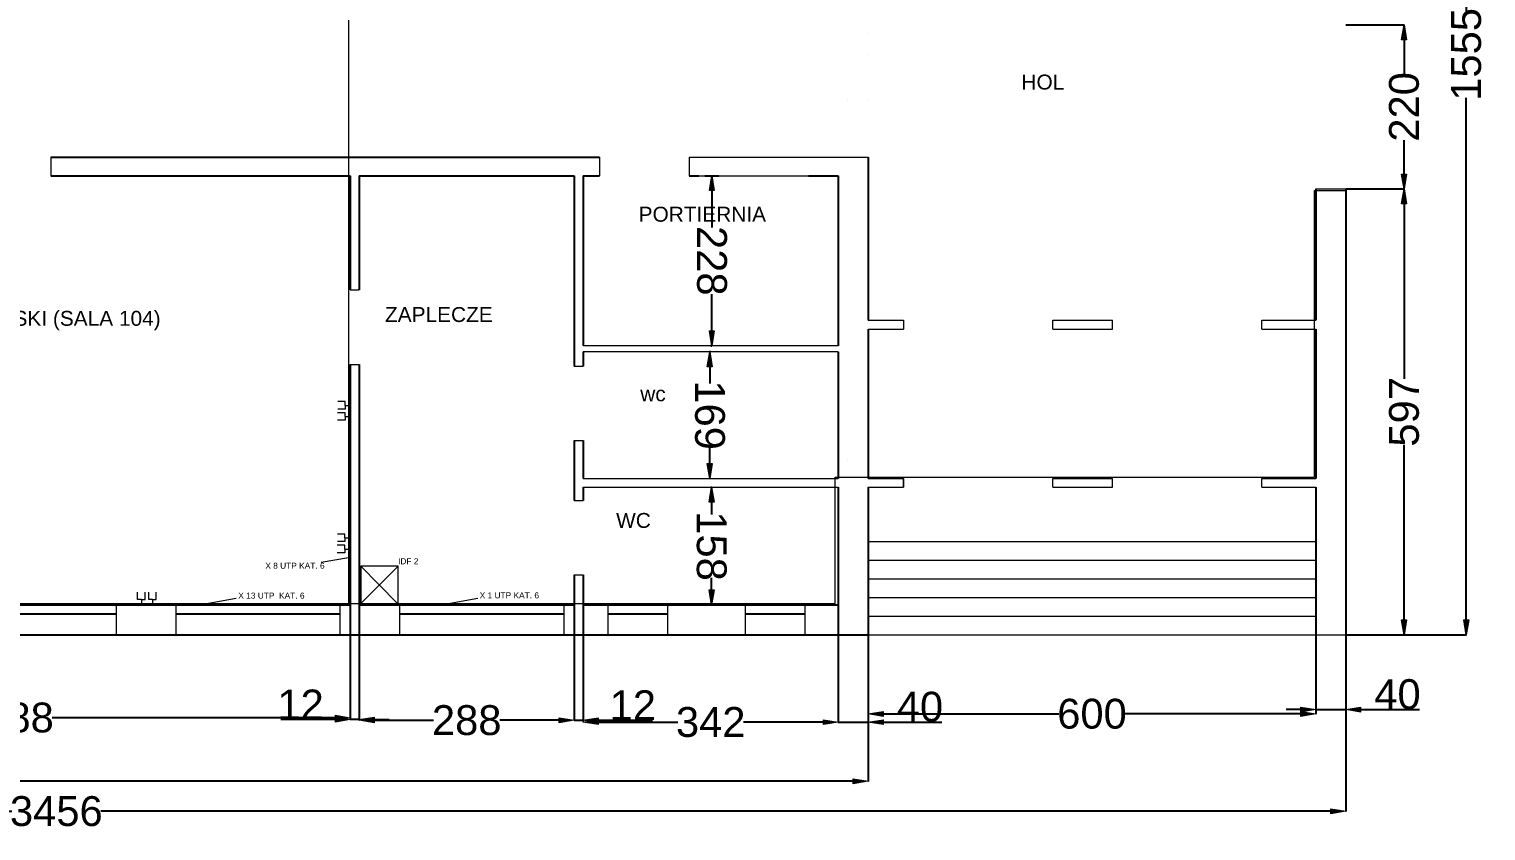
# Model space of a CAD drawing. Header units: inches. Extents: x -201 to 3621, y -2401 to 238.
# Drawn here: x 1669 to 3621, y -2401 to -1327 of the extents above; entities that cross this region are included whole.
import ezdxf
from ezdxf.enums import TextEntityAlignment as Align

# ---------------------------------------------------------------- set-up
doc = ezdxf.new("R2010")
doc.units = ezdxf.units.IN
doc.header["$MEASUREMENT"] = 0
doc.layers.get('0').update_dxf_attribs({"lineweight": 0})
doc.layers.get('Defpoints').update_dxf_attribs({"lineweight": 0})
for name, color, linetype, lineweight in [('Gniazda', 6, 'Continuous', 0), ('Gniazda ucz.', 3, 'Continuous', 0), ('Kabel', 2, 'Continuous', 0), ('nazwy', 5, 'Continuous', 30), ('Opisy', 254, 'Continuous', 0), ('Przewiercenia', 42, 'Continuous', 0), ('Szafy', 4, 'Continuous', 0), ('wymiarowanie', 252, 'Continuous', 15), ('ściany', 7, 'Continuous', 35)]:
    doc.layers.add(name, color=color, linetype=linetype, lineweight=lineweight)
doc.styles.get("Standard").update_dxf_attribs({"font": 'arial.ttf', "height": 8})
doc.dimstyles.get("Standard").update_dxf_attribs({"dimtxt": 40, "dimasz": 20, "dimexe": 0.2, "dimexo": 0.05, "dimgap": 0.09, "dimtad": 0, "dimdec": 0, "dimzin": 0, "dimdsep": 46, "dimtxsty": 'Standard', "dimblk": 'VDDIM_DEFAULT', "dimcen": 0.09, "dimclre": 256, "dimclrt": 256, "dimadec": 0, "dimazin": 0, "dimtfac": 1, "dimtdec": 4, "dimtix": 1, "dimtmove": 0, "dimatfit": 3, "dimfxl": 0, "dimtolj": 1, "dimtzin": 0, "dimarcsym": 0})

# ---------------------------------------------------------------- blocks, each defined once
blk = doc.blocks.new('VDDIM_DEFAULT')
at = {"linetype": 'Continuous'}
blk.add_hatch(color=0, dxfattribs=at).paths.add_polyline_path([(0, 0), (-1, -0.1665), (-1, 0.1665)], flags=0)
at = {"color": 0, "linetype": 'Continuous'}
blk.add_lwpolyline([(0, 0), (-1, -0.1665), (-1, 0.1665), (0, 0)], dxfattribs=at)
blk = doc.blocks.new('*D69')
at = {"layer": 'Defpoints', "color": 0}
for p in [(1211, -2098.1), (2099, -2098), (1211, -2249.2)]:
    blk.add_point(p, dxfattribs=at)
at = {"layer": 'wymiarowanie', "lineweight": -2}
for p, q in [((1211, -2098.1), (1211, -2249.4)), ((2099, -2098.1), (2099, -2249.4))]:
    blk.add_line(p, q, dxfattribs=at)
at = {"layer": 'wymiarowanie', "color": 0, "lineweight": -2}
for p, q in [((1231, -2249.2), (1610.7, -2249.2)), ((2079, -2249.2), (1699.3, -2249.2))]:
    blk.add_line(p, q, dxfattribs=at)
at = {"layer": 'wymiarowanie', "color": 0, "lineweight": -2, "xscale": 20, "yscale": 20, "zscale": 20, "rotation": 180}
blk.add_blockref('VDDIM_DEFAULT', (1211, -2249.2), dxfattribs=at)
at = {"layer": 'wymiarowanie', "color": 0, "lineweight": -2, "xscale": 20, "yscale": 20, "zscale": 20}
blk.add_blockref('VDDIM_DEFAULT', (2099, -2249.2), dxfattribs=at)
at = {"layer": 'wymiarowanie', "insert": (1655, -2249.2), "char_height": 40, "attachment_point": 5}
blk.add_mtext('\\A1;888', dxfattribs=at)
blk = doc.blocks.new('*D70')
at = {"layer": 'Defpoints', "color": 0}
for p in [(2099, -2098), (2111, -2098), (2099, -2251.7)]:
    blk.add_point(p, dxfattribs=at)
at = {"layer": 'wymiarowanie', "lineweight": -2}
for p, q in [((2099, -2098.1), (2099, -2251.9)), ((2111, -2098.1), (2111, -2251.9))]:
    blk.add_line(p, q, dxfattribs=at)
at = {"layer": 'wymiarowanie', "color": 0, "lineweight": -2}
for p, q in [((2079, -2251.7), (2005.8, -2251.7)), ((2111, -2251.7), (2099, -2251.7)), ((2131, -2251.7), (2151, -2251.7))]:
    blk.add_line(p, q, dxfattribs=at)
at = {"layer": 'wymiarowanie', "color": 0, "lineweight": -2, "xscale": 20, "yscale": 20, "zscale": 20}
blk.add_blockref('VDDIM_DEFAULT', (2099, -2251.7), dxfattribs=at)
at = {"layer": 'wymiarowanie', "color": 0, "lineweight": -2, "xscale": 20, "yscale": 20, "zscale": 20, "rotation": 180}
blk.add_blockref('VDDIM_DEFAULT', (2111, -2251.7), dxfattribs=at)
at = {"layer": 'wymiarowanie', "insert": (2032.4, -2231.5), "char_height": 40, "attachment_point": 5}
blk.add_mtext('\\A1;12', dxfattribs=at)
blk = doc.blocks.new('*D71')
at = {"layer": 'Defpoints', "color": 0}
for p in [(2111, -2098.1), (2399, -2098), (2399, -2252.7)]:
    blk.add_point(p, dxfattribs=at)
at = {"layer": 'wymiarowanie', "lineweight": -2}
for p, q in [((2111, -2098.1), (2111, -2252.9)), ((2399, -2098.1), (2399, -2252.9))]:
    blk.add_line(p, q, dxfattribs=at)
at = {"layer": 'wymiarowanie', "color": 0, "lineweight": -2}
for p, q in [((2131, -2252.7), (2210.4, -2252.7)), ((2379, -2252.7), (2299.6, -2252.7))]:
    blk.add_line(p, q, dxfattribs=at)
at = {"layer": 'wymiarowanie', "color": 0, "lineweight": -2, "xscale": 20, "yscale": 20, "zscale": 20, "rotation": 180}
blk.add_blockref('VDDIM_DEFAULT', (2111, -2252.7), dxfattribs=at)
at = {"layer": 'wymiarowanie', "color": 0, "lineweight": -2, "xscale": 20, "yscale": 20, "zscale": 20}
blk.add_blockref('VDDIM_DEFAULT', (2399, -2252.7), dxfattribs=at)
at = {"layer": 'wymiarowanie', "insert": (2255, -2252.7), "char_height": 40, "attachment_point": 5}
blk.add_mtext('\\A1;288', dxfattribs=at)
blk = doc.blocks.new('*D72')
at = {"layer": 'Defpoints', "color": 0}
for p in [(2399, -2098), (2411, -2098), (2411, -2252.7)]:
    blk.add_point(p, dxfattribs=at)
at = {"layer": 'wymiarowanie', "lineweight": -2}
for p, q in [((2399, -2098.1), (2399, -2252.9)), ((2411, -2098.1), (2411, -2252.9))]:
    blk.add_line(p, q, dxfattribs=at)
at = {"layer": 'wymiarowanie', "color": 0, "lineweight": -2}
for p, q in [((2379, -2252.7), (2359, -2252.7)), ((2399, -2252.7), (2411, -2252.7)), ((2431, -2252.7), (2504.2, -2252.7))]:
    blk.add_line(p, q, dxfattribs=at)
at = {"layer": 'wymiarowanie', "color": 0, "lineweight": -2, "xscale": 20, "yscale": 20, "zscale": 20}
blk.add_blockref('VDDIM_DEFAULT', (2399, -2252.7), dxfattribs=at)
at = {"layer": 'wymiarowanie', "color": 0, "lineweight": -2, "xscale": 20, "yscale": 20, "zscale": 20, "rotation": 180}
blk.add_blockref('VDDIM_DEFAULT', (2411, -2252.7), dxfattribs=at)
at = {"layer": 'wymiarowanie', "insert": (2477.6, -2232.5), "char_height": 40, "attachment_point": 5}
blk.add_mtext('\\A1;12', dxfattribs=at)
blk = doc.blocks.new('*D73')
at = {"layer": 'Defpoints', "color": 0}
for p in [(2411, -2098.1), (2753, -2098), (2753, -2255.2)]:
    blk.add_point(p, dxfattribs=at)
at = {"layer": 'wymiarowanie', "lineweight": -2}
for p, q in [((2411, -2098.1), (2411, -2255.4)), ((2753, -2098.1), (2753, -2255.4))]:
    blk.add_line(p, q, dxfattribs=at)
at = {"layer": 'wymiarowanie', "color": 0, "lineweight": -2}
for p, q in [((2431, -2255.2), (2538, -2255.2)), ((2733, -2255.2), (2626, -2255.2))]:
    blk.add_line(p, q, dxfattribs=at)
at = {"layer": 'wymiarowanie', "color": 0, "lineweight": -2, "xscale": 20, "yscale": 20, "zscale": 20, "rotation": 180}
blk.add_blockref('VDDIM_DEFAULT', (2411, -2255.2), dxfattribs=at)
at = {"layer": 'wymiarowanie', "color": 0, "lineweight": -2, "xscale": 20, "yscale": 20, "zscale": 20}
blk.add_blockref('VDDIM_DEFAULT', (2753, -2255.2), dxfattribs=at)
at = {"layer": 'wymiarowanie', "insert": (2582, -2255.2), "char_height": 40, "attachment_point": 5}
blk.add_mtext('\\A1;342', dxfattribs=at)
blk = doc.blocks.new('*D74')
at = {"layer": 'Defpoints', "color": 0}
for p in [(2753, -2098.1), (2793, -2138), (2793, -2255.2)]:
    blk.add_point(p, dxfattribs=at)
at = {"layer": 'wymiarowanie', "lineweight": -2}
for p, q in [((2753, -2098.1), (2753, -2255.4)), ((2793, -2138.1), (2793, -2255.4))]:
    blk.add_line(p, q, dxfattribs=at)
at = {"layer": 'wymiarowanie', "color": 0, "lineweight": -2}
for p, q in [((2733, -2255.2), (2713, -2255.2)), ((2753, -2255.2), (2793, -2255.2)), ((2813, -2255.2), (2891.9, -2255.2))]:
    blk.add_line(p, q, dxfattribs=at)
at = {"layer": 'wymiarowanie', "color": 0, "lineweight": -2, "xscale": 20, "yscale": 20, "zscale": 20}
blk.add_blockref('VDDIM_DEFAULT', (2753, -2255.2), dxfattribs=at)
at = {"layer": 'wymiarowanie', "color": 0, "lineweight": -2, "xscale": 20, "yscale": 20, "zscale": 20, "rotation": 180}
blk.add_blockref('VDDIM_DEFAULT', (2793, -2255.2), dxfattribs=at)
at = {"layer": 'wymiarowanie', "insert": (2862.4, -2234.7), "char_height": 40, "attachment_point": 5}
blk.add_mtext('\\A1;40', dxfattribs=at)
blk = doc.blocks.new('*D77')
at = {"layer": 'Defpoints', "color": 0}
for p in [(-23.1, -2138), (2793, -2138), (2793, -2334.4)]:
    blk.add_point(p, dxfattribs=at)
at = {"layer": 'wymiarowanie', "lineweight": -2}
for p, q in [((-23.1, -2138.1), (-23.1, -2334.6)), ((2793, -2138), (2793, -2334.6))]:
    blk.add_line(p, q, dxfattribs=at)
at = {"layer": 'wymiarowanie', "color": 0, "lineweight": -2}
for p, q in [((-3.1, -2334.4), (1324.9, -2334.4)), ((2773, -2334.4), (1445, -2334.4))]:
    blk.add_line(p, q, dxfattribs=at)
at = {"layer": 'wymiarowanie', "color": 0, "lineweight": -2, "xscale": 20, "yscale": 20, "zscale": 20, "rotation": 180}
blk.add_blockref('VDDIM_DEFAULT', (-23.1, -2334.4), dxfattribs=at)
at = {"layer": 'wymiarowanie', "color": 0, "lineweight": -2, "xscale": 20, "yscale": 20, "zscale": 20}
blk.add_blockref('VDDIM_DEFAULT', (2793, -2334.4), dxfattribs=at)
at = {"layer": 'wymiarowanie', "insert": (1384.9, -2334.4), "char_height": 40, "attachment_point": 5}
blk.add_mtext('\\A1;2816', dxfattribs=at)
blk = doc.blocks.new('*D83')
at = {"layer": 'Defpoints', "color": 0}
for p in [(2793, -2138.1), (3393, -2138), (3393, -2244.1)]:
    blk.add_point(p, dxfattribs=at)
at = {"layer": 'wymiarowanie', "lineweight": -2}
for p, q in [((2793, -2138.1), (2793, -2244.3)), ((3393, -2138), (3393, -2244.3))]:
    blk.add_line(p, q, dxfattribs=at)
at = {"layer": 'wymiarowanie', "color": 0, "lineweight": -2}
for p, q in [((2813, -2244.1), (3048.7, -2244.1)), ((3373, -2244.1), (3137.3, -2244.1))]:
    blk.add_line(p, q, dxfattribs=at)
at = {"layer": 'wymiarowanie', "color": 0, "lineweight": -2, "xscale": 20, "yscale": 20, "zscale": 20, "rotation": 180}
blk.add_blockref('VDDIM_DEFAULT', (2793, -2244.1), dxfattribs=at)
at = {"layer": 'wymiarowanie', "color": 0, "lineweight": -2, "xscale": 20, "yscale": 20, "zscale": 20}
blk.add_blockref('VDDIM_DEFAULT', (3393, -2244.1), dxfattribs=at)
at = {"layer": 'wymiarowanie', "insert": (3093, -2244.1), "char_height": 40, "attachment_point": 5}
blk.add_mtext('\\A1;600', dxfattribs=at)
blk = doc.blocks.new('*D84')
at = {"layer": 'Defpoints', "color": 0}
for p in [(3393, -2138), (3433, -2138), (3433, -2238.4)]:
    blk.add_point(p, dxfattribs=at)
at = {"layer": 'wymiarowanie', "lineweight": -2}
for p, q in [((3393, -2138.1), (3393, -2238.6)), ((3433, -2138), (3433, -2238.6))]:
    blk.add_line(p, q, dxfattribs=at)
at = {"layer": 'wymiarowanie', "color": 0, "lineweight": -2}
for p, q in [((3373, -2238.4), (3353, -2238.4)), ((3393, -2238.4), (3433, -2238.4)), ((3453, -2238.4), (3531.9, -2238.4))]:
    blk.add_line(p, q, dxfattribs=at)
at = {"layer": 'wymiarowanie', "color": 0, "lineweight": -2, "xscale": 20, "yscale": 20, "zscale": 20}
blk.add_blockref('VDDIM_DEFAULT', (3393, -2238.4), dxfattribs=at)
at = {"layer": 'wymiarowanie', "color": 0, "lineweight": -2, "xscale": 20, "yscale": 20, "zscale": 20, "rotation": 180}
blk.add_blockref('VDDIM_DEFAULT', (3433, -2238.4), dxfattribs=at)
at = {"layer": 'wymiarowanie', "insert": (3502.4, -2217.9), "char_height": 40, "attachment_point": 5}
blk.add_mtext('\\A1;40', dxfattribs=at)
blk = doc.blocks.new('*D85')
at = {"layer": 'Defpoints', "color": 0}
for p in [(-23, -2138.1), (3433, -2138), (-23, -2374.6)]:
    blk.add_point(p, dxfattribs=at)
at = {"layer": 'wymiarowanie', "lineweight": -2}
for p, q in [((-23, -2138.1), (-23, -2374.8)), ((3433, -2138.1), (3433, -2374.8))]:
    blk.add_line(p, q, dxfattribs=at)
at = {"layer": 'wymiarowanie', "color": 0, "lineweight": -2}
for p, q in [((-3, -2374.6), (1645.3, -2374.6)), ((3413, -2374.6), (1764.7, -2374.6))]:
    blk.add_line(p, q, dxfattribs=at)
at = {"layer": 'wymiarowanie', "color": 0, "lineweight": -2, "xscale": 20, "yscale": 20, "zscale": 20, "rotation": 180}
blk.add_blockref('VDDIM_DEFAULT', (-23, -2374.6), dxfattribs=at)
at = {"layer": 'wymiarowanie', "color": 0, "lineweight": -2, "xscale": 20, "yscale": 20, "zscale": 20}
blk.add_blockref('VDDIM_DEFAULT', (3433, -2374.6), dxfattribs=at)
at = {"layer": 'wymiarowanie', "insert": (1705, -2374.6), "char_height": 40, "attachment_point": 5}
blk.add_mtext('\\A1;3456', dxfattribs=at)
blk = doc.blocks.new('*D86')
at = {"layer": 'Defpoints', "color": 0}
for p in [(3433, -1540.8), (3511.3, -1540.8), (3433, -2138.1)]:
    blk.add_point(p, dxfattribs=at)
at = {"layer": 'wymiarowanie', "lineweight": -2}
for p, q in [((3433, -1540.8), (3511.5, -1540.8)), ((3433, -2138.1), (3511.5, -2138.1))]:
    blk.add_line(p, q, dxfattribs=at)
at = {"layer": 'wymiarowanie', "color": 0, "lineweight": -2}
for p, q in [((3511.3, -1560.8), (3511.3, -1795.2)), ((3511.3, -2118.1), (3511.3, -1883.6))]:
    blk.add_line(p, q, dxfattribs=at)
at = {"layer": 'wymiarowanie', "color": 0, "lineweight": -2, "xscale": 20, "yscale": 20, "zscale": 20}
for p, rotation in [((3511.3, -1540.8), 89.9999999999998), ((3511.3, -2138.1), 269.9999999999998)]:
    blk.add_blockref('VDDIM_DEFAULT', p, dxfattribs=dict(at, rotation=rotation))
at = {"layer": 'wymiarowanie', "insert": (3511.3, -1839.4), "char_height": 40, "attachment_point": 5, "rotation": 90}
blk.add_mtext('\\A1;597', dxfattribs=at)
blk = doc.blocks.new('*D87')
at = {"layer": 'Defpoints', "color": 0}
for p in [(3433, -1320.8), (3511.3, -1320.8), (3433, -1540.8)]:
    blk.add_point(p, dxfattribs=at)
at = {"layer": 'wymiarowanie', "lineweight": -2}
for p, q in [((3433, -1320.8), (3511.5, -1320.8)), ((3433, -1540.8), (3511.5, -1540.8))]:
    blk.add_line(p, q, dxfattribs=at)
at = {"layer": 'wymiarowanie', "color": 0, "lineweight": -2}
for p, q in [((3511.3, -1340.8), (3511.3, -1386.3)), ((3511.3, -1520.8), (3511.3, -1475.3))]:
    blk.add_line(p, q, dxfattribs=at)
at = {"layer": 'wymiarowanie', "color": 0, "lineweight": -2, "xscale": 20, "yscale": 20, "zscale": 20}
for p, rotation in [((3511.3, -1320.8), 89.9999999999996), ((3511.3, -1540.8), 269.9999999999996)]:
    blk.add_blockref('VDDIM_DEFAULT', p, dxfattribs=dict(at, rotation=rotation))
at = {"layer": 'wymiarowanie', "insert": (3511.3, -1430.8), "char_height": 40, "attachment_point": 5, "rotation": 90}
blk.add_mtext('\\A1;220', dxfattribs=at)
blk = doc.blocks.new('*D89')
at = {"layer": 'Defpoints', "color": 0}
for p in [(3413, -583), (3594.6, -583), (3433, -2138.1)]:
    blk.add_point(p, dxfattribs=at)
at = {"layer": 'wymiarowanie', "lineweight": -2}
for p, q in [((3413.1, -583), (3594.8, -583)), ((3433.1, -2138.1), (3594.8, -2138.1))]:
    blk.add_line(p, q, dxfattribs=at)
at = {"layer": 'wymiarowanie', "color": 0, "lineweight": -2}
for p, q in [((3594.6, -603), (3594.6, -1302.5)), ((3594.6, -2118.1), (3594.6, -1418.5))]:
    blk.add_line(p, q, dxfattribs=at)
at = {"layer": 'wymiarowanie', "color": 0, "lineweight": -2, "xscale": 20, "yscale": 20, "zscale": 20}
for p, rotation in [((3594.6, -583), 89.9999999999999), ((3594.6, -2138.1), 269.9999999999999)]:
    blk.add_blockref('VDDIM_DEFAULT', p, dxfattribs=dict(at, rotation=rotation))
at = {"layer": 'wymiarowanie', "insert": (3594.6, -1360.5), "char_height": 40, "attachment_point": 5, "rotation": 90}
blk.add_mtext('\\A1;1555', dxfattribs=at)
blk = doc.blocks.new('*D90')
at = {"layer": 'Defpoints', "color": 0}
for p in [(2583.5, -1523), (2583.5, -1523), (2582, -1751)]:
    blk.add_point(p, dxfattribs=at)
at = {"layer": 'wymiarowanie', "lineweight": -2}
for p, q in [((2583.4, -1523), (2583.3, -1523)), ((2582, -1751), (2583.7, -1751))]:
    blk.add_line(p, q, dxfattribs=at)
at = {"layer": 'wymiarowanie', "color": 0, "lineweight": -2}
for p, q in [((2583.5, -1543), (2583.5, -1592.4)), ((2583.5, -1731), (2583.5, -1681.6))]:
    blk.add_line(p, q, dxfattribs=at)
at = {"layer": 'wymiarowanie', "color": 0, "lineweight": -2, "xscale": 20, "yscale": 20, "zscale": 20}
for p, rotation in [((2583.5, -1523), 90), ((2583.5, -1751), 270)]:
    blk.add_blockref('VDDIM_DEFAULT', p, dxfattribs=dict(at, rotation=rotation))
at = {"layer": 'wymiarowanie', "insert": (2583.5, -1637), "char_height": 40, "attachment_point": 5, "rotation": 270}
blk.add_mtext('\\A1;228', dxfattribs=at)
blk = doc.blocks.new('*D91')
at = {"layer": 'Defpoints', "color": 0}
for p in [(2580.8, -1759), (2582, -1759), (2582, -1928.5)]:
    blk.add_point(p, dxfattribs=at)
at = {"layer": 'wymiarowanie', "lineweight": -2}
for p, q in [((2581.9, -1759), (2580.6, -1759)), ((2581.9, -1928.5), (2580.6, -1928.5))]:
    blk.add_line(p, q, dxfattribs=at)
at = {"layer": 'wymiarowanie', "color": 0, "lineweight": -2}
for p, q in [((2580.8, -1779), (2580.8, -1801.4)), ((2580.8, -1908.5), (2580.8, -1886.1))]:
    blk.add_line(p, q, dxfattribs=at)
at = {"layer": 'wymiarowanie', "color": 0, "lineweight": -2, "xscale": 20, "yscale": 20, "zscale": 20}
for p, rotation in [((2580.8, -1759), 90), ((2580.8, -1928.5), 270)]:
    blk.add_blockref('VDDIM_DEFAULT', p, dxfattribs=dict(at, rotation=rotation))
at = {"layer": 'wymiarowanie', "insert": (2580.8, -1843.8), "char_height": 40, "attachment_point": 5, "rotation": 270}
blk.add_mtext('\\A1;169', dxfattribs=at)
blk = doc.blocks.new('*D92')
at = {"layer": 'Defpoints', "color": 0}
for p in [(2582, -1940.5), (2583.1, -1940.5), (2582, -2098)]:
    blk.add_point(p, dxfattribs=at)
at = {"layer": 'wymiarowanie', "lineweight": -2}
for p, q in [((2582, -1940.5), (2583.3, -1940.5)), ((2582.1, -2098), (2583.3, -2098))]:
    blk.add_line(p, q, dxfattribs=at)
at = {"layer": 'wymiarowanie', "color": 0, "lineweight": -2}
for p, q in [((2583.1, -1960.5), (2583.1, -1976.9)), ((2583.1, -2078), (2583.1, -2061.6))]:
    blk.add_line(p, q, dxfattribs=at)
at = {"layer": 'wymiarowanie', "color": 0, "lineweight": -2, "xscale": 20, "yscale": 20, "zscale": 20}
for p, rotation in [((2583.1, -1940.5), 90), ((2583.1, -2098), 270)]:
    blk.add_blockref('VDDIM_DEFAULT', p, dxfattribs=dict(at, rotation=rotation))
at = {"layer": 'wymiarowanie', "insert": (2583.1, -2019.2), "char_height": 40, "attachment_point": 5, "rotation": 270}
blk.add_mtext('\\A1;158', dxfattribs=at)
blk = doc.blocks.new('VDRAWCLIP1617798703')
at = {"layer": 'Gniazda', "linetype": 'Continuous', "lineweight": 0}
for p, q in [((0, 5), (0, 15)), ((5, 5), (0, 5)), ((5, 5), (5, 0)), ((5, 5), (10, 5)), ((10, 5), (10, 15))]:
    blk.add_line(p, q, dxfattribs=at)
blk = doc.blocks.new('VDRAWCLIP1617798856')
at = {"layer": 'Gniazda', "linetype": 'Continuous'}
blk.add_blockref('VDRAWCLIP1617798703', (0, 0), dxfattribs=at)
blk = doc.blocks.new('VDRAWCLIP1617798883')
at = {"layer": 'Gniazda', "linetype": 'Continuous'}
for name, p in [('VDRAWCLIP1617798703', (0, 0.1)), ('VDRAWCLIP1617798856', (14.9, 0))]:
    blk.add_blockref(name, p, dxfattribs=at)
blk = doc.blocks.new('VDRAWCLIP1617955138')
at = {"layer": 'Gniazda', "linetype": 'Continuous'}
blk.add_blockref('VDRAWCLIP1617798883', (0, 0), dxfattribs=at)
blk = doc.blocks.new('VDRAWCLIP1617955368')
at = {"layer": 'Gniazda ucz.', "linetype": 'Continuous'}
blk.add_blockref('VDRAWCLIP1617955138', (0, 0), dxfattribs=at)
blk = doc.blocks.new('VDRAWCLIP1617955438')
at = {"layer": 'Gniazda ucz.', "linetype": 'Continuous'}
blk.add_blockref('VDRAWCLIP1617955368', (0, 0), dxfattribs=at)
blk = doc.blocks.new('VDRAWCLIP1617955583')
at = {"layer": 'Gniazda ucz.', "linetype": 'Continuous', "rotation": 179.999999999987}
blk.add_blockref('VDRAWCLIP1617955438', (24.9, 15.1), dxfattribs=at)
blk = doc.blocks.new('VDRAWCLIP1617955648')
at = {"layer": 'Gniazda', "linetype": 'Continuous', "rotation": 180}
blk.add_blockref('VDRAWCLIP1617955583', (24.9, 15.1), dxfattribs=at)
blk = doc.blocks.new('VDRAWCLIP1617955660')
at = {"layer": 'Gniazda', "linetype": 'Continuous', "rotation": 180}
blk.add_blockref('VDRAWCLIP1617955583', (24.9, 15.1), dxfattribs=at)
blk = doc.blocks.new('VDRAWCLIP1617955672')
at = {"layer": 'Gniazda', "linetype": 'Continuous', "rotation": 90}
blk.add_blockref('VDRAWCLIP1617955660', (15.1, 0), dxfattribs=at)
blk = doc.blocks.new('VDRAWCLIP1617955679')
at = {"layer": 'Gniazda', "linetype": 'Continuous', "rotation": 90}
blk.add_blockref('VDRAWCLIP1617955660', (15.1, 0), dxfattribs=at)
blk = doc.blocks.new('VDRAWCLIP1618072271')
at = {"layer": 'Opisy', "linetype": 'Continuous', "lineweight": 0}
blk.add_line((36.9, 6.4), (0, 0), dxfattribs=at)
blk = doc.blocks.new('VDRAWCLIP1618072275')
at = {"layer": 'Opisy', "linetype": 'Continuous', "lineweight": 0}
blk.add_line((36.9, 6.4), (0, 0), dxfattribs=at)
blk = doc.blocks.new('VDRAWCLIP1618072300')
at = {"layer": 'Opisy', "linetype": 'Continuous'}
blk.add_blockref('VDRAWCLIP1618072275', (0, 0), dxfattribs=at)

msp = doc.modelspace()

# ---------------------------------------------------------------- linework, layer by layer
at = {"layer": 'Kabel', "linetype": 'Continuous', "lineweight": 0}
for p, q in [((2097, -1498), (2097, -1223)), ((2097, -2096), (2097, -1523)), ((3391, -1716), (3391, -1543)), ((3391, -1728), (3391, -1716)), ((3391, -1730), (3391, -1728)), ((3391, -1927), (3391, -1730)), ((2749, -1929), (2749, -1927)), ((2749, -1927), (2753, -1927)), ((2793, -1927), (3391, -1927)), ((2749, -2096), (2749, -1941)), ((1213, -2096), (2097, -2096)), ((2097, -2096), (2099, -2096)), ((2111, -2096), (2397, -2096)), ((2409, -2096), (2749, -2096))]:
    msp.add_line(p, q, dxfattribs=at)
at = {"layer": 'Opisy', "linetype": 'Continuous', "lineweight": 0}
msp.add_line((1946, -2089.6), (1909.1, -2096), dxfattribs=at)
at = {"layer": 'Przewiercenia', "linetype": 'Continuous', "lineweight": 0}
for p, q in [((2097, -1523), (2097, -1498)), ((3391, -1543), (3433, -1543)), ((2749, -1941), (2749, -1929)), ((2753, -1927), (2793, -1927)), ((2099, -2096), (2111, -2096)), ((2397, -2096), (2409, -2096))]:
    msp.add_line(p, q, dxfattribs=at)
at = {"layer": 'Szafy', "linetype": 'Continuous', "lineweight": 0}
for p, q in [((2163, -2046), (2113, -2046)), ((2113, -2046), (2113, -2096)), ((2113, -2046), (2162, -2095.7)), ((2163, -2046), (2113, -2096)), ((2163, -2096), (2163, -2046)), ((2113, -2096), (2163, -2096))]:
    msp.add_line(p, q, dxfattribs=at)
at = {"layer": 'ściany', "linetype": 'Continuous', "lineweight": 0}
for p, q in [((2793, -1332.5), (2793, -1332.5)), ((2793, -1360.5), (2793, -1360.5)), ((2793, -1420.5), (2793, -1420.5)), ((1697.7, -1498), (1697.7, -1523)), ((2433, -1498), (2433, -1498)), ((2433, -1498), (2433, -1523)), ((2553, -1498), (2553, -1498)), ((2553, -1498), (2593, -1498)), ((2553, -1498), (2553, -1523)), ((2593, -1498), (2593, -1498)), ((2593, -1498), (2713, -1498)), ((2713, -1498), (2713, -1498)), ((2713, -1498), (2793, -1498)), ((2559.5, -1523), (2713, -1523)), ((3393, -1540.8), (3433, -1540.8)), ((2753, -1570.5), (2753, -1570.5)), ((2099, -1676), (2111, -1676)), ((2793, -1690.5), (2793, -1690.5)), ((2793, -1716.5), (2840.5, -1716.5)), ((2840.5, -1716.5), (2840.5, -1728.5)), ((3040.5, -1716.5), (3120.5, -1716.5)), ((3040.5, -1728.5), (3040.5, -1716.5)), ((3120.5, -1728.5), (3120.5, -1716.5)), ((3120.5, -1728.5), (3120.5, -1716.5)), ((3320.5, -1716.5), (3393, -1716.5)), ((3320.5, -1728.5), (3320.5, -1716.5)), ((2793, -1728.5), (2840.5, -1728.5)), ((3040.5, -1728.5), (3120.5, -1728.5)), ((3320.5, -1728.5), (3393, -1728.5)), ((2753, -1751), (2411, -1751)), ((2099, -1776), (2111, -1776)), ((2753, -1759), (2411, -1759)), ((2566, -1759), (2566, -1759)), ((2399, -1778), (2411, -1778)), ((2753, -1785), (2753, -1785)), ((2399, -1878), (2411, -1878)), ((2793, -1905), (2793, -1905)), ((2411, -1928.5), (2753, -1928.5)), ((2793, -1928.5), (2840.5, -1928.5)), ((2840.5, -1940.5), (2840.5, -1928.5)), ((2840.5, -1928.5), (2840.5, -1940.5)), ((3040.5, -1940.5), (3040.5, -1928.5)), ((3040.5, -1928.5), (3120.5, -1928.5)), ((3120.5, -1940.5), (3120.5, -1928.5)), ((3120.5, -1940.5), (3120.5, -1928.5)), ((3320.5, -1940.5), (3320.5, -1928.5)), ((3320.5, -1928.5), (3393, -1928.5)), ((2411, -1940.5), (2753, -1940.5)), ((2793, -1940.5), (2840.5, -1940.5)), ((3040.5, -1940.5), (3120.5, -1940.5)), ((3320.5, -1940.5), (3393, -1940.5)), ((2399, -1958), (2411, -1958)), ((2793, -2013), (3393, -2013)), ((2793, -2038), (3393, -2038)), ((2399, -2058), (2411, -2058)), ((2793, -2063), (3393, -2063)), ((2793, -2088), (3393, -2088)), ((1785, -2098), (1785, -2138)), ((1865, -2098), (1865, -2138)), ((2085, -2098), (2085, -2138)), ((2165, -2098), (2165, -2138)), ((2385, -2098), (2385, -2138)), ((2444, -2098), (2444, -2138)), ((2524, -2098), (2524, -2138)), ((2628, -2098), (2628, -2138)), ((2708, -2098), (2708, -2138)), ((2793, -2113), (3393, -2113)), ((2793, -2138), (3393, -2138)), ((3393, -2138), (3433, -2138))]:
    msp.add_line(p, q, dxfattribs=at)
at = {"layer": 'ściany', "linetype": 'Continuous', "lineweight": 25}
for p, q in [((2765, -1420.5), (2765, -1420.5)), ((2793, -1420.5), (2793, -1420.5)), ((1697.7, -1498), (2433, -1498)), ((2753, -1498), (2753, -1498)), ((2793, -1498), (2793, -1716.5)), ((1697.7, -1523), (2099, -1523)), ((2111, -1523), (2399, -1523)), ((2411, -1523), (2433, -1523)), ((2553, -1523), (2566, -1523)), ((2574, -1523), (2593, -1523)), ((2713, -1523), (2753, -1523)), ((2753, -1523), (2753, -1751)), ((3393, -1540.8), (3393, -1716.5)), ((3433, -1540.8), (3433, -2138)), ((3433, -1540.8), (3433, -2138)), ((2793, -1728.5), (2793, -1928.5)), ((3393, -1728.5), (3393, -1928.5)), ((2753, -1759), (2753, -1928.5)), ((2765, -1905), (2765, -1905)), ((2793, -1928.7), (2793, -1928.7)), ((2753, -1940.5), (2753, -2098)), ((2793, -1940.5), (2793, -2138)), ((3393, -1940.5), (3393, -2138)), ((1511, -2098), (2099, -2098)), ((2111, -2098), (2399, -2098)), ((2411, -2098), (2753, -2098)), ((1565, -2110), (1785, -2110)), ((1865, -2110), (2085, -2110)), ((2165, -2110), (2385, -2110)), ((2444, -2110), (2524, -2110)), ((2628, -2110), (2708, -2110)), ((-23, -2138), (2793, -2138)), ((-23, -2138), (2793, -2138)), ((2793, -2138), (2793, -2138))]:
    msp.add_line(p, q, dxfattribs=at)
at = {"layer": 'ściany', "lineweight": 25}
for p, q in [((2099, -1523), (2099, -1676)), ((2111, -1523), (2111, -1676)), ((2399, -1523), (2399, -1778)), ((2411, -1523), (2411, -1751)), ((2099, -1776), (2099, -2098)), ((2111, -1776), (2111, -2098)), ((2411, -1759), (2411, -1778)), ((2399, -1878), (2399, -1958)), ((2411, -1878), (2411, -1928.5)), ((2411, -1940.5), (2411, -1958)), ((2399, -2058), (2399, -2098)), ((2411, -2058), (2411, -2098))]:
    msp.add_line(p, q, dxfattribs=at)

# ---------------------------------------------------------------- block references
at = {"layer": 'Gniazda', "linetype": 'Continuous'}
for name, p in [('VDRAWCLIP1617955679', (2082, -1850.6)), ('VDRAWCLIP1617955672', (2081.6, -2028.2)), ('VDRAWCLIP1617955648', (1814, -2096))]:
    msp.add_blockref(name, p, dxfattribs=at)
at = {"layer": 'Opisy', "linetype": 'Continuous'}
for name, p in [('VDRAWCLIP1618072300', (2059.8, -2041.4)), ('VDRAWCLIP1618072271', (2232.9, -2096))]:
    msp.add_blockref(name, p, dxfattribs=at)

# ---------------------------------------------------------------- texts
at = {"layer": 'nazwy', "linetype": 'Continuous', "lineweight": 0}
for s, p in [('HOL', (2998.4, -1413.5)), ('PORTIERNIA', (2485.4, -1590.6))]:
    msp.add_text(s, height=20, rotation=360, dxfattribs=at).set_placement(p, align=Align.BOTTOM_LEFT)
for s, p in [('POKÓJ NAUCZYCIELSKI (SALA 104)', (1368.2, -1730.1)), ('ZAPLECZE', (2145.5, -1725)), ('wc', (2487.6, -1831.2)), ('WC', (2455.2, -2000.9))]:
    msp.add_text(s, height=20, dxfattribs=at).set_placement(p, align=Align.BOTTOM_LEFT)
at = {"layer": 'Opisy', "linetype": 'Continuous', "lineweight": 0}
for s, p in [('X 8 UTP KAT. 6', (1985.1, -2052)), ('IDF 2', (2163, -2046)), ('X 13 UTP  KAT. 6', (1948.9, -2092)), ('X 1 UTP KAT. 6', (2272.4, -2091.7))]:
    msp.add_text(s, height=8, dxfattribs=at).set_placement(p, align=Align.BOTTOM_LEFT)

# ---------------------------------------------------------------- dimensions: what is measured, and where the dimension line sits
at = {"layer": 'wymiarowanie', "linetype": 'Continuous', "lineweight": 0}
for base, p1, p2, picture, middle in [((3594.6, -583), (3433, -2138.1), (3413, -583), '*D89', (3594.6, -1360.5)), ((3511.3, -1320.8), (3433, -1540.8), (3433, -1320.8), '*D87', (3511.3, -1430.8)), ((2583.5, -1523), (2582, -1751), (2583.5, -1523), '*D90', (2583.5, -1637)), ((3511.3, -1540.8), (3433, -2138.1), (3433, -1540.8), '*D86', (3511.3, -1839.4)), ((2580.78051, -1759), (2581.9988133, -1928.5), (2581.9988133, -1759), '*D91', (2580.78051, -1843.75)), ((2583.1449349, -1940.5), (2582, -2098), (2581.9988133, -1940.5), '*D92', (2583.1449349, -2019.25))]:
    dim = msp.add_linear_dim(base=base, p1=p1, p2=p2, angle=90, dimstyle='Standard', dxfattribs=at)
    dim.commit()
    dim.dimension.update_dxf_attribs({"geometry": picture, "text_midpoint": middle})
for base, p1, p2, picture, middle in [((1211, -2249.2), (2099, -2098), (1211, -2098.1), '*D69', (1655, -2249.2)), ((2099, -2251.7), (2111, -2098), (2099, -2098), '*D70', (2032.4, -2231.5)), ((2399, -2252.7), (2111, -2098.1), (2399, -2098), '*D71', (2255, -2252.7)), ((2411, -2252.7), (2399, -2098), (2411, -2098), '*D72', (2477.6, -2232.5)), ((2753, -2255.2), (2411, -2098.1), (2753, -2098), '*D73', (2582, -2255.2)), ((2793, -2255.2), (2753, -2098.1), (2793, -2138), '*D74', (2862.4, -2234.7)), ((2793, -2334.4), (-23.1, -2138), (2793, -2138), '*D77', (1384.9, -2334.4)), ((-23, -2374.6), (3433, -2138), (-23, -2138.1), '*D85', (1705, -2374.6)), ((3393, -2244.1), (2793, -2138.1), (3393, -2138), '*D83', (3093, -2244.1)), ((3433, -2238.4), (3393, -2138), (3433, -2138), '*D84', (3502.4, -2217.9))]:
    dim = msp.add_linear_dim(base=base, p1=p1, p2=p2, dimstyle='Standard', dxfattribs=at)
    dim.commit()
    dim.dimension.update_dxf_attribs({"geometry": picture, "text_midpoint": middle})

doc.saveas('drawing.dxf')
